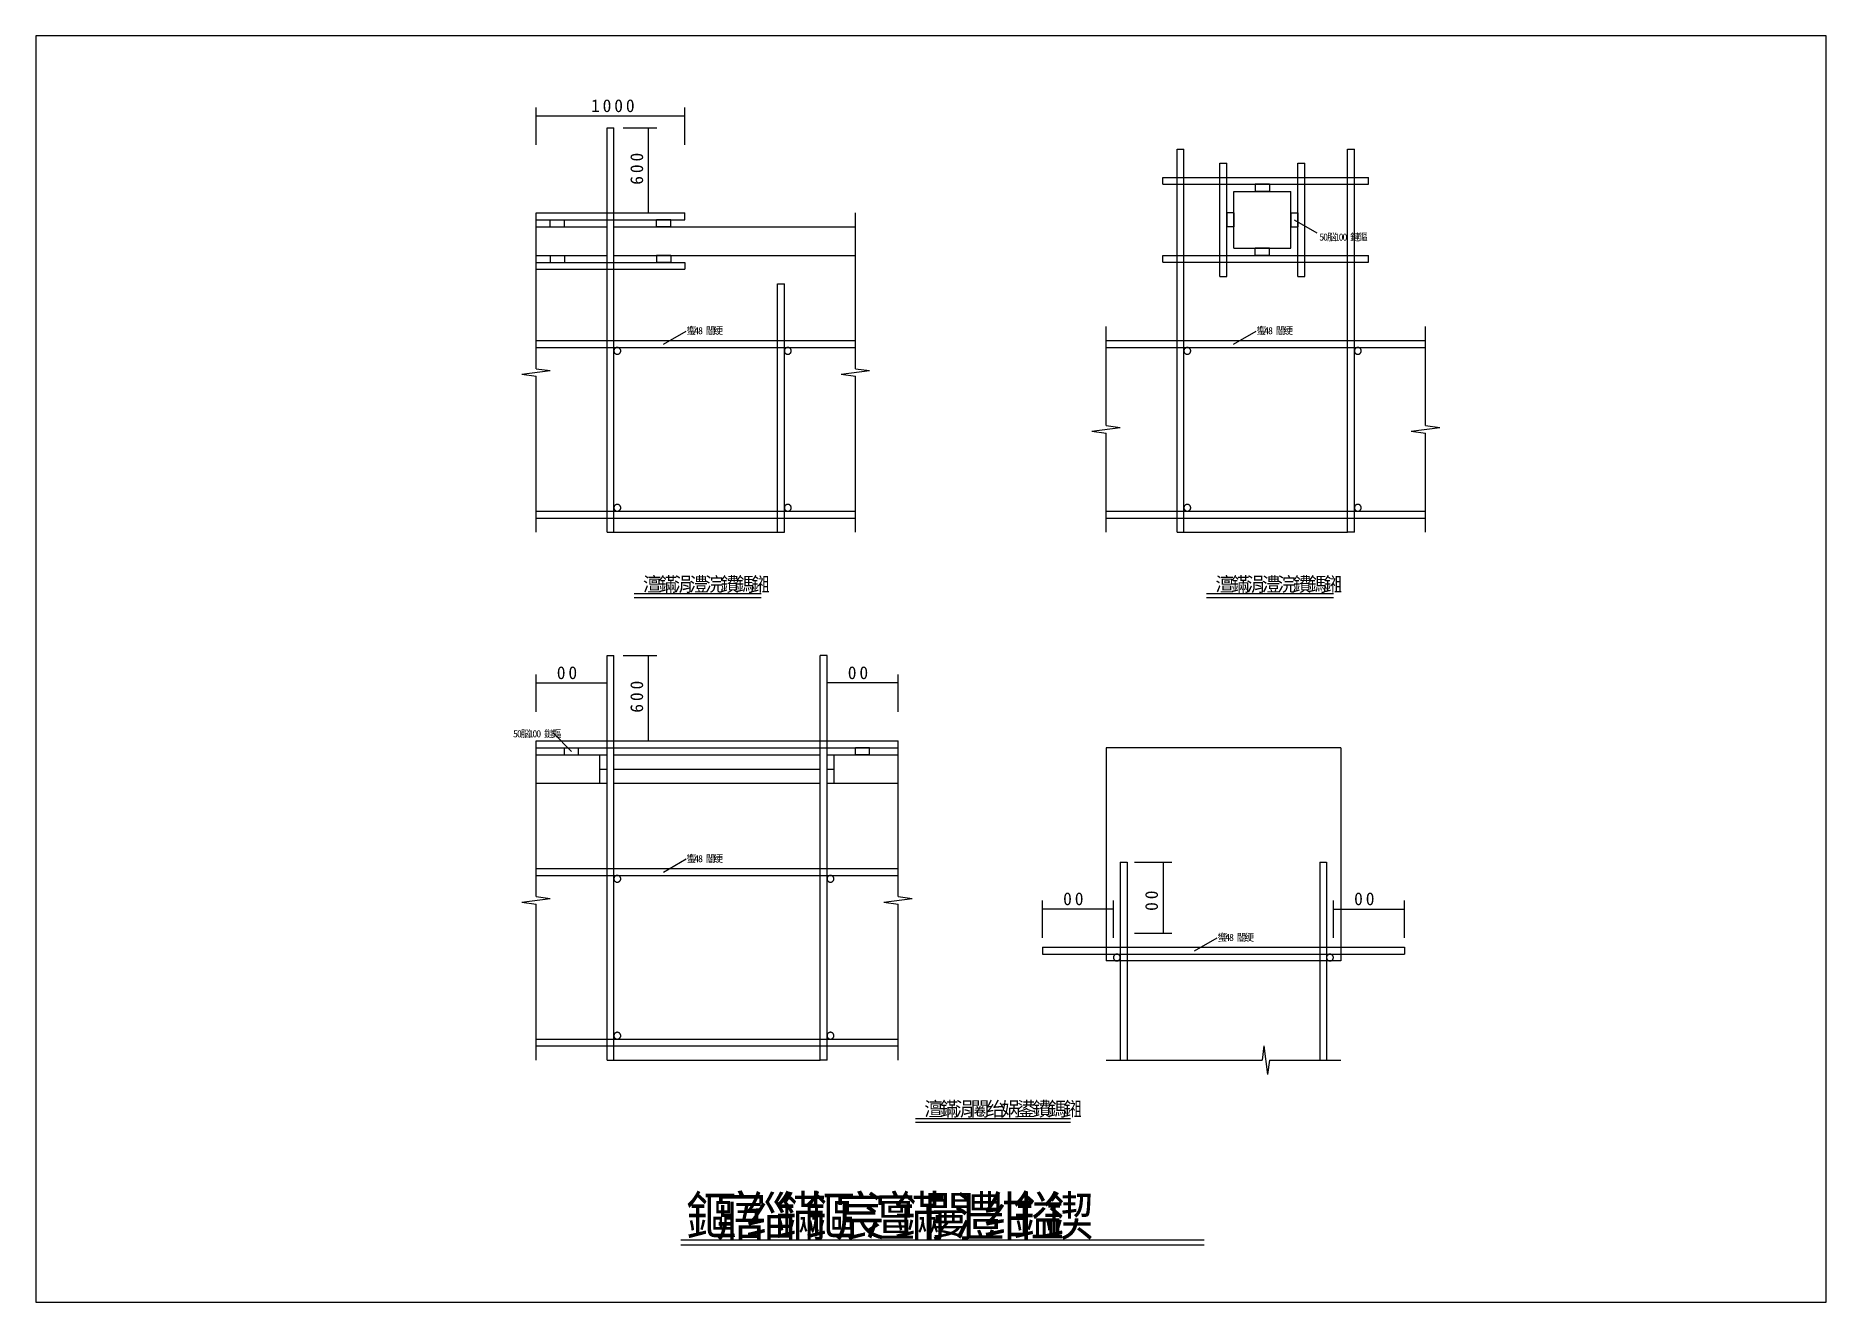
# Model space of a CAD drawing. Header units: metres. Extents: x 0 to 420, y 0 to 297.
import ezdxf

# ---------------------------------------------------------------- set-up
doc = ezdxf.new("R2010")
doc.units = ezdxf.units.M

msp = doc.modelspace()

# ---------------------------------------------------------------- linework, layer by layer
for p, q in [((420, 297), (0, 297)), ((0, 297), (0, 0)), ((420, 0), (420, 297)), ((117.34, 271.43), (117.34, 280.2)), ((117.34, 278.2), (152.28, 278.2)), ((152.28, 271.43), (152.28, 280.2)), ((134.01, 180.58), (134.01, 275.45)), ((134.01, 275.45), (135.61, 275.45)), ((135.61, 180.58), (135.61, 275.45)), ((137.82, 275.45), (145.71, 275.45)), ((143.71, 255.45), (143.71, 275.45)), ((267.73, 180.58), (267.73, 270.45)), ((267.73, 270.45), (269.33, 270.45)), ((269.33, 180.58), (269.33, 270.45)), ((307.73, 180.58), (307.73, 270.45)), ((307.73, 270.45), (309.33, 270.45)), ((309.33, 180.58), (309.33, 270.45)), ((277.79, 240.58), (277.79, 267.11)), ((277.79, 267.11), (279.39, 267.11)), ((279.39, 240.58), (279.39, 267.11)), ((296.06, 240.58), (296.06, 267.11)), ((296.06, 267.11), (297.66, 267.11)), ((297.66, 240.58), (297.66, 267.11)), ((264.39, 263.78), (312.66, 263.78)), ((264.39, 262.18), (264.39, 263.78)), ((264.39, 262.18), (312.66, 262.18)), ((281.06, 260.51), (294.39, 260.51)), ((281.06, 247.18), (281.06, 260.51)), ((289.39, 262.18), (286.06, 262.18)), ((286.06, 262.18), (286.06, 260.51)), ((289.39, 260.51), (286.06, 260.51)), ((289.39, 262.18), (289.39, 260.51)), ((294.39, 247.18), (294.39, 260.51)), ((312.66, 262.18), (312.66, 263.78)), ((117.34, 218.92), (117.34, 255.51)), ((117.34, 255.45), (152.28, 255.45)), ((117.34, 253.85), (152.28, 253.85)), ((117.34, 252.18), (134.01, 252.18)), ((120.68, 253.85), (124.01, 253.85)), ((120.68, 252.18), (120.68, 253.85)), ((120.68, 252.18), (124.01, 252.18)), ((124.01, 252.18), (124.01, 253.85)), ((135.61, 252.18), (192.28, 252.18)), ((137.82, 255.45), (145.71, 255.45)), ((148.94, 253.85), (145.61, 253.85)), ((145.61, 252.18), (145.61, 253.85)), ((148.94, 252.18), (145.61, 252.18)), ((148.94, 252.18), (148.94, 253.85)), ((152.28, 253.85), (152.28, 255.45)), ((192.28, 218.92), (192.28, 255.51)), ((279.39, 255.51), (279.39, 252.18)), ((281.06, 255.51), (279.39, 255.51)), ((281.06, 252.18), (279.39, 252.18)), ((281.06, 255.51), (281.06, 252.18)), ((294.39, 255.51), (294.39, 252.18)), ((294.39, 255.51), (296.06, 255.51)), ((294.39, 252.18), (296.06, 252.18)), ((295.23, 253.85), (300.53, 250.78)), ((296.06, 255.51), (296.06, 252.18)), ((117.34, 245.51), (134.01, 245.51)), ((117.34, 243.85), (152.28, 243.85)), ((120.68, 245.51), (124.01, 245.51)), ((120.68, 245.51), (120.68, 243.85)), ((120.68, 243.85), (124.01, 243.85)), ((124.01, 245.51), (124.01, 243.85)), ((135.61, 245.51), (192.28, 245.51)), ((148.94, 245.51), (145.61, 245.51)), ((145.61, 245.51), (145.61, 243.85)), ((148.94, 243.85), (145.61, 243.85)), ((148.94, 245.51), (148.94, 243.85)), ((152.28, 243.85), (152.28, 242.25)), ((264.39, 245.51), (312.66, 245.51)), ((264.39, 243.91), (264.39, 245.51)), ((264.39, 243.91), (312.66, 243.91)), ((281.06, 247.18), (294.39, 247.18)), ((286.06, 245.51), (286.06, 247.18)), ((289.39, 247.18), (286.06, 247.18)), ((289.39, 245.51), (286.06, 245.51)), ((289.39, 245.51), (289.39, 247.18)), ((312.66, 243.91), (312.66, 245.51)), ((117.34, 242.25), (152.28, 242.25)), ((277.79, 240.58), (279.39, 240.58)), ((296.06, 240.58), (297.66, 240.58)), ((174.01, 180.58), (174.01, 238.85)), ((174.01, 238.85), (175.61, 238.85)), ((175.61, 180.58), (175.61, 238.85)), ((147.28, 224.7), (152.58, 227.77)), ((251.06, 205.59), (251.06, 228.85)), ((280.99, 224.7), (286.3, 227.77)), ((325.99, 205.59), (325.99, 228.85)), ((117.34, 225.51), (192.28, 225.51)), ((117.34, 223.91), (192.28, 223.91)), ((251.06, 225.51), (325.99, 225.51)), ((251.06, 223.91), (325.99, 223.91)), ((114.01, 217.61), (120.68, 218.49)), ((117.34, 218.92), (120.68, 218.49)), ((188.94, 217.61), (195.61, 218.49)), ((192.28, 218.92), (195.61, 218.49)), ((114.01, 217.61), (117.34, 217.17)), ((117.34, 180.58), (117.34, 217.17)), ((188.94, 217.61), (192.28, 217.17)), ((192.28, 180.58), (192.28, 217.17)), ((247.73, 204.27), (254.39, 205.15)), ((247.73, 204.27), (251.06, 203.84)), ((251.06, 205.59), (254.39, 205.15)), ((251.06, 180.58), (251.06, 203.84)), ((322.66, 204.27), (329.33, 205.15)), ((322.66, 204.27), (325.99, 203.84)), ((325.99, 205.59), (329.33, 205.15)), ((325.99, 180.58), (325.99, 203.84)), ((117.34, 185.51), (192.28, 185.51)), ((251.06, 185.51), (325.99, 185.51)), ((117.34, 183.91), (192.28, 183.91)), ((251.06, 183.91), (325.99, 183.91)), ((134.01, 180.58), (135.61, 180.58)), ((135.61, 180.58), (174.01, 180.58)), ((174.01, 180.58), (175.61, 180.58)), ((267.73, 180.58), (269.33, 180.58)), ((269.33, 180.58), (307.73, 180.58)), ((309.33, 180.58), (307.73, 180.58)), ((140.34, 166.18), (170.13, 166.18)), ((170.13, 165.18), (140.34, 165.18)), ((274.63, 166.18), (304.41, 166.18)), ((304.41, 165.18), (274.63, 165.18)), ((134.01, 56.76), (134.01, 151.63)), ((134.01, 151.63), (135.61, 151.63)), ((135.61, 56.76), (135.61, 151.63)), ((137.82, 151.63), (145.71, 151.63)), ((143.71, 131.63), (143.71, 151.63)), ((184.01, 56.76), (184.01, 151.63)), ((185.61, 151.63), (184.01, 151.63)), ((185.61, 56.76), (185.61, 151.63)), ((117.34, 138.44), (117.34, 147.22)), ((134.01, 138.44), (134.01, 147.22)), ((185.61, 138.44), (185.61, 147.22)), ((202.28, 138.44), (202.28, 147.22)), ((117.34, 145.22), (134.01, 145.22)), ((202.28, 145.22), (185.61, 145.22)), ((117.34, 95.11), (117.34, 131.69)), ((117.34, 131.63), (202.28, 131.63)), ((125.68, 129.19), (121.35, 133.53)), ((137.82, 131.63), (145.71, 131.63)), ((202.28, 95.11), (202.28, 131.69)), ((117.34, 130.03), (202.28, 130.03)), ((117.34, 128.36), (132.34, 128.36)), ((124.01, 130.03), (127.34, 130.03)), ((124.01, 128.36), (124.01, 130.03)), ((124.01, 128.36), (127.34, 128.36)), ((127.34, 128.36), (127.34, 130.03)), ((132.34, 121.69), (132.34, 128.36)), ((132.34, 128.36), (134.01, 128.36)), ((135.61, 128.36), (184.01, 128.36)), ((185.61, 128.36), (187.28, 128.36)), ((187.28, 128.36), (202.28, 128.36)), ((187.28, 121.69), (187.28, 128.36)), ((195.61, 130.03), (192.28, 130.03)), ((192.28, 128.36), (192.28, 130.03)), ((195.61, 128.36), (192.28, 128.36)), ((195.61, 128.36), (195.61, 130.03)), ((306.13, 130.03), (251.06, 130.03)), ((251.06, 130.03), (251.06, 80.03)), ((306.13, 130.03), (306.13, 80.03)), ((132.34, 125.03), (134.01, 125.03)), ((135.61, 125.03), (184.01, 125.03)), ((185.61, 125.03), (187.28, 125.03)), ((117.34, 121.69), (132.34, 121.69)), ((132.34, 121.69), (134.01, 121.69)), ((135.61, 121.69), (184.01, 121.69)), ((185.61, 121.69), (187.28, 121.69)), ((187.28, 121.69), (202.28, 121.69)), ((117.34, 101.69), (202.28, 101.69)), ((147.28, 100.88), (152.58, 103.95)), ((254.39, 103.23), (254.39, 56.76)), ((254.39, 103.23), (255.99, 103.23)), ((255.99, 103.23), (255.99, 56.76)), ((257.71, 103.23), (266.48, 103.23)), ((264.48, 103.23), (264.48, 86.56)), ((301.19, 103.23), (301.19, 56.76)), ((301.19, 103.23), (302.79, 103.23)), ((302.79, 103.23), (302.79, 56.76)), ((117.34, 100.09), (202.28, 100.09)), ((114.01, 93.79), (120.68, 94.67)), ((114.01, 93.79), (117.34, 93.35)), ((117.34, 95.11), (120.68, 94.67)), ((117.34, 56.76), (117.34, 93.35)), ((198.94, 93.79), (205.61, 94.67)), ((198.94, 93.79), (202.28, 93.35)), ((202.28, 95.11), (205.61, 94.67)), ((202.28, 56.76), (202.28, 93.35)), ((236.13, 85.43), (236.13, 94.2)), ((252.79, 85.43), (252.79, 94.2)), ((304.39, 85.43), (304.39, 94.2)), ((321.06, 85.43), (321.06, 94.2)), ((252.79, 92.2), (236.13, 92.2)), ((304.39, 92.2), (321.06, 92.2)), ((257.71, 86.56), (266.48, 86.56)), ((271.84, 82.42), (277.15, 85.48)), ((236.13, 83.23), (321.06, 83.23)), ((236.13, 83.23), (236.13, 81.63)), ((236.13, 81.63), (321.06, 81.63)), ((306.13, 80.03), (251.06, 80.03)), ((321.06, 83.23), (321.06, 81.63)), ((117.34, 61.69), (202.28, 61.69)), ((117.34, 60.09), (202.28, 60.09)), ((288.09, 60.09), (287.65, 56.76)), ((288.09, 60.09), (288.97, 53.43)), ((134.01, 56.76), (135.61, 56.76)), ((135.61, 56.76), (184.01, 56.76)), ((185.61, 56.76), (184.01, 56.76)), ((251.06, 56.76), (287.65, 56.76)), ((289.41, 56.76), (288.97, 53.43)), ((289.41, 56.76), (306.13, 56.76)), ((206.33, 43.11), (242.72, 43.11)), ((242.72, 42.11), (206.33, 42.11)), ((151.32, 14.65), (274.1, 14.65)), ((151.32, 13.45), (274.1, 13.45)), ((0, 0), (420, 0))]:
    msp.add_line(p, q)
for points in [[(137.21, 223.11), (137.21, 223.19), (137.2, 223.27), (137.18, 223.35), (137.15, 223.42), (137.12, 223.49), (137.08, 223.56), (137.03, 223.62), (136.98, 223.68), (136.92, 223.73), (136.86, 223.78), (136.79, 223.82), (136.72, 223.85), (136.64, 223.88), (136.57, 223.9), (136.49, 223.91), (136.41, 223.91), (136.33, 223.91), (136.26, 223.9), (136.18, 223.88), (136.11, 223.85), (136.03, 223.82), (135.97, 223.78), (135.9, 223.73), (135.85, 223.68), (135.79, 223.62), (135.75, 223.56), (135.71, 223.49), (135.67, 223.42), (135.65, 223.35), (135.63, 223.27), (135.62, 223.19), (135.61, 223.11), (135.62, 223.04), (135.63, 222.96), (135.65, 222.88), (135.67, 222.81), (135.71, 222.74), (135.75, 222.67), (135.79, 222.61), (135.85, 222.55), (135.9, 222.5), (135.97, 222.45), (136.03, 222.41), (136.11, 222.37), (136.18, 222.35), (136.26, 222.33), (136.33, 222.32), (136.41, 222.31), (136.49, 222.32), (136.57, 222.33), (136.64, 222.35), (136.72, 222.37), (136.79, 222.41), (136.86, 222.45), (136.92, 222.5), (136.98, 222.55), (137.03, 222.61), (137.08, 222.67), (137.12, 222.74), (137.15, 222.81), (137.18, 222.88), (137.2, 222.96), (137.21, 223.04), (137.21, 223.11)], [(177.21, 223.11), (177.21, 223.19), (177.2, 223.27), (177.18, 223.35), (177.15, 223.42), (177.12, 223.49), (177.08, 223.56), (177.03, 223.62), (176.98, 223.68), (176.92, 223.73), (176.86, 223.78), (176.79, 223.82), (176.72, 223.85), (176.64, 223.88), (176.57, 223.9), (176.49, 223.91), (176.41, 223.91), (176.33, 223.91), (176.26, 223.9), (176.18, 223.88), (176.11, 223.85), (176.03, 223.82), (175.97, 223.78), (175.9, 223.73), (175.85, 223.68), (175.79, 223.62), (175.75, 223.56), (175.71, 223.49), (175.67, 223.42), (175.65, 223.35), (175.63, 223.27), (175.62, 223.19), (175.61, 223.11), (175.62, 223.04), (175.63, 222.96), (175.65, 222.88), (175.67, 222.81), (175.71, 222.74), (175.75, 222.67), (175.79, 222.61), (175.85, 222.55), (175.9, 222.5), (175.97, 222.45), (176.03, 222.41), (176.11, 222.37), (176.18, 222.35), (176.26, 222.33), (176.33, 222.32), (176.41, 222.31), (176.49, 222.32), (176.57, 222.33), (176.64, 222.35), (176.72, 222.37), (176.79, 222.41), (176.86, 222.45), (176.92, 222.5), (176.98, 222.55), (177.03, 222.61), (177.08, 222.67), (177.12, 222.74), (177.15, 222.81), (177.18, 222.88), (177.2, 222.96), (177.21, 223.04), (177.21, 223.11)], [(270.93, 223.11), (270.92, 223.19), (270.91, 223.27), (270.89, 223.35), (270.87, 223.42), (270.83, 223.49), (270.79, 223.56), (270.75, 223.62), (270.69, 223.68), (270.64, 223.73), (270.57, 223.78), (270.5, 223.82), (270.43, 223.85), (270.36, 223.88), (270.28, 223.9), (270.21, 223.91), (270.13, 223.91), (270.05, 223.91), (269.97, 223.9), (269.9, 223.88), (269.82, 223.85), (269.75, 223.82), (269.68, 223.78), (269.62, 223.73), (269.56, 223.68), (269.51, 223.62), (269.46, 223.56), (269.42, 223.49), (269.39, 223.42), (269.36, 223.35), (269.34, 223.27), (269.33, 223.19), (269.33, 223.11), (269.33, 223.04), (269.34, 222.96), (269.36, 222.88), (269.39, 222.81), (269.42, 222.74), (269.46, 222.67), (269.51, 222.61), (269.56, 222.55), (269.62, 222.5), (269.68, 222.45), (269.75, 222.41), (269.82, 222.37), (269.9, 222.35), (269.97, 222.33), (270.05, 222.32), (270.13, 222.31), (270.21, 222.32), (270.28, 222.33), (270.36, 222.35), (270.43, 222.37), (270.5, 222.41), (270.57, 222.45), (270.64, 222.5), (270.69, 222.55), (270.75, 222.61), (270.79, 222.67), (270.83, 222.74), (270.87, 222.81), (270.89, 222.88), (270.91, 222.96), (270.92, 223.04), (270.93, 223.11)], [(310.93, 223.11), (310.92, 223.19), (310.91, 223.27), (310.89, 223.35), (310.87, 223.42), (310.83, 223.49), (310.79, 223.56), (310.75, 223.62), (310.69, 223.68), (310.64, 223.73), (310.57, 223.78), (310.5, 223.82), (310.43, 223.85), (310.36, 223.88), (310.28, 223.9), (310.21, 223.91), (310.13, 223.91), (310.05, 223.91), (309.97, 223.9), (309.9, 223.88), (309.82, 223.85), (309.75, 223.82), (309.68, 223.78), (309.62, 223.73), (309.56, 223.68), (309.51, 223.62), (309.46, 223.56), (309.42, 223.49), (309.39, 223.42), (309.36, 223.35), (309.34, 223.27), (309.33, 223.19), (309.33, 223.11), (309.33, 223.04), (309.34, 222.96), (309.36, 222.88), (309.39, 222.81), (309.42, 222.74), (309.46, 222.67), (309.51, 222.61), (309.56, 222.55), (309.62, 222.5), (309.68, 222.45), (309.75, 222.41), (309.82, 222.37), (309.9, 222.35), (309.97, 222.33), (310.05, 222.32), (310.13, 222.31), (310.21, 222.32), (310.28, 222.33), (310.36, 222.35), (310.43, 222.37), (310.5, 222.41), (310.57, 222.45), (310.64, 222.5), (310.69, 222.55), (310.75, 222.61), (310.79, 222.67), (310.83, 222.74), (310.87, 222.81), (310.89, 222.88), (310.91, 222.96), (310.92, 223.04), (310.93, 223.11)], [(137.21, 186.31), (137.21, 186.39), (137.2, 186.47), (137.18, 186.55), (137.15, 186.62), (137.12, 186.69), (137.08, 186.76), (137.03, 186.82), (136.98, 186.88), (136.92, 186.93), (136.86, 186.98), (136.79, 187.02), (136.72, 187.05), (136.64, 187.08), (136.57, 187.1), (136.49, 187.11), (136.41, 187.11), (136.33, 187.11), (136.26, 187.1), (136.18, 187.08), (136.11, 187.05), (136.03, 187.02), (135.97, 186.98), (135.9, 186.93), (135.85, 186.88), (135.79, 186.82), (135.75, 186.76), (135.71, 186.69), (135.67, 186.62), (135.65, 186.55), (135.63, 186.47), (135.62, 186.39), (135.61, 186.31), (135.62, 186.24), (135.63, 186.16), (135.65, 186.08), (135.67, 186.01), (135.71, 185.94), (135.75, 185.87), (135.79, 185.81), (135.85, 185.75), (135.9, 185.7), (135.97, 185.65), (136.03, 185.61), (136.11, 185.57), (136.18, 185.55), (136.26, 185.53), (136.33, 185.52), (136.41, 185.51), (136.49, 185.52), (136.57, 185.53), (136.64, 185.55), (136.72, 185.57), (136.79, 185.61), (136.86, 185.65), (136.92, 185.7), (136.98, 185.75), (137.03, 185.81), (137.08, 185.87), (137.12, 185.94), (137.15, 186.01), (137.18, 186.08), (137.2, 186.16), (137.21, 186.24), (137.21, 186.31)], [(177.21, 186.31), (177.21, 186.39), (177.2, 186.47), (177.18, 186.55), (177.15, 186.62), (177.12, 186.69), (177.08, 186.76), (177.03, 186.82), (176.98, 186.88), (176.92, 186.93), (176.86, 186.98), (176.79, 187.02), (176.72, 187.05), (176.64, 187.08), (176.57, 187.1), (176.49, 187.11), (176.41, 187.11), (176.33, 187.11), (176.26, 187.1), (176.18, 187.08), (176.11, 187.05), (176.03, 187.02), (175.97, 186.98), (175.9, 186.93), (175.85, 186.88), (175.79, 186.82), (175.75, 186.76), (175.71, 186.69), (175.67, 186.62), (175.65, 186.55), (175.63, 186.47), (175.62, 186.39), (175.61, 186.31), (175.62, 186.24), (175.63, 186.16), (175.65, 186.08), (175.67, 186.01), (175.71, 185.94), (175.75, 185.87), (175.79, 185.81), (175.85, 185.75), (175.9, 185.7), (175.97, 185.65), (176.03, 185.61), (176.11, 185.57), (176.18, 185.55), (176.26, 185.53), (176.33, 185.52), (176.41, 185.51), (176.49, 185.52), (176.57, 185.53), (176.64, 185.55), (176.72, 185.57), (176.79, 185.61), (176.86, 185.65), (176.92, 185.7), (176.98, 185.75), (177.03, 185.81), (177.08, 185.87), (177.12, 185.94), (177.15, 186.01), (177.18, 186.08), (177.2, 186.16), (177.21, 186.24), (177.21, 186.31)], [(270.93, 186.31), (270.92, 186.39), (270.91, 186.47), (270.89, 186.55), (270.87, 186.62), (270.83, 186.69), (270.79, 186.76), (270.75, 186.82), (270.69, 186.88), (270.64, 186.93), (270.57, 186.98), (270.5, 187.02), (270.43, 187.05), (270.36, 187.08), (270.28, 187.1), (270.21, 187.11), (270.13, 187.11), (270.05, 187.11), (269.97, 187.1), (269.9, 187.08), (269.82, 187.05), (269.75, 187.02), (269.68, 186.98), (269.62, 186.93), (269.56, 186.88), (269.51, 186.82), (269.46, 186.76), (269.42, 186.69), (269.39, 186.62), (269.36, 186.55), (269.34, 186.47), (269.33, 186.39), (269.33, 186.31), (269.33, 186.24), (269.34, 186.16), (269.36, 186.08), (269.39, 186.01), (269.42, 185.94), (269.46, 185.87), (269.51, 185.81), (269.56, 185.75), (269.62, 185.7), (269.68, 185.65), (269.75, 185.61), (269.82, 185.57), (269.9, 185.55), (269.97, 185.53), (270.05, 185.52), (270.13, 185.51), (270.21, 185.52), (270.28, 185.53), (270.36, 185.55), (270.43, 185.57), (270.5, 185.61), (270.57, 185.65), (270.64, 185.7), (270.69, 185.75), (270.75, 185.81), (270.79, 185.87), (270.83, 185.94), (270.87, 186.01), (270.89, 186.08), (270.91, 186.16), (270.92, 186.24), (270.93, 186.31)], [(310.93, 186.31), (310.92, 186.39), (310.91, 186.47), (310.89, 186.55), (310.87, 186.62), (310.83, 186.69), (310.79, 186.76), (310.75, 186.82), (310.69, 186.88), (310.64, 186.93), (310.57, 186.98), (310.5, 187.02), (310.43, 187.05), (310.36, 187.08), (310.28, 187.1), (310.21, 187.11), (310.13, 187.11), (310.05, 187.11), (309.97, 187.1), (309.9, 187.08), (309.82, 187.05), (309.75, 187.02), (309.68, 186.98), (309.62, 186.93), (309.56, 186.88), (309.51, 186.82), (309.46, 186.76), (309.42, 186.69), (309.39, 186.62), (309.36, 186.55), (309.34, 186.47), (309.33, 186.39), (309.33, 186.31), (309.33, 186.24), (309.34, 186.16), (309.36, 186.08), (309.39, 186.01), (309.42, 185.94), (309.46, 185.87), (309.51, 185.81), (309.56, 185.75), (309.62, 185.7), (309.68, 185.65), (309.75, 185.61), (309.82, 185.57), (309.9, 185.55), (309.97, 185.53), (310.05, 185.52), (310.13, 185.51), (310.21, 185.52), (310.28, 185.53), (310.36, 185.55), (310.43, 185.57), (310.5, 185.61), (310.57, 185.65), (310.64, 185.7), (310.69, 185.75), (310.75, 185.81), (310.79, 185.87), (310.83, 185.94), (310.87, 186.01), (310.89, 186.08), (310.91, 186.16), (310.92, 186.24), (310.93, 186.31)], [(137.21, 99.29), (137.21, 99.37), (137.2, 99.45), (137.18, 99.53), (137.15, 99.6), (137.12, 99.67), (137.08, 99.74), (137.03, 99.8), (136.98, 99.86), (136.92, 99.91), (136.86, 99.96), (136.79, 100), (136.72, 100.03), (136.64, 100.06), (136.57, 100.08), (136.49, 100.09), (136.41, 100.09), (136.33, 100.09), (136.26, 100.08), (136.18, 100.06), (136.11, 100.03), (136.03, 100), (135.97, 99.96), (135.9, 99.91), (135.85, 99.86), (135.79, 99.8), (135.75, 99.74), (135.71, 99.67), (135.67, 99.6), (135.65, 99.53), (135.63, 99.45), (135.62, 99.37), (135.61, 99.29), (135.62, 99.22), (135.63, 99.14), (135.65, 99.06), (135.67, 98.99), (135.71, 98.92), (135.75, 98.85), (135.79, 98.79), (135.85, 98.73), (135.9, 98.68), (135.97, 98.63), (136.03, 98.59), (136.11, 98.56), (136.18, 98.53), (136.26, 98.51), (136.33, 98.5), (136.41, 98.49), (136.49, 98.5), (136.57, 98.51), (136.64, 98.53), (136.72, 98.56), (136.79, 98.59), (136.86, 98.63), (136.92, 98.68), (136.98, 98.73), (137.03, 98.79), (137.08, 98.85), (137.12, 98.92), (137.15, 98.99), (137.18, 99.06), (137.2, 99.14), (137.21, 99.22), (137.21, 99.29)], [(187.21, 99.29), (187.21, 99.37), (187.2, 99.45), (187.18, 99.53), (187.15, 99.6), (187.12, 99.67), (187.08, 99.74), (187.03, 99.8), (186.98, 99.86), (186.92, 99.91), (186.86, 99.96), (186.79, 100), (186.72, 100.03), (186.64, 100.06), (186.57, 100.08), (186.49, 100.09), (186.41, 100.09), (186.33, 100.09), (186.26, 100.08), (186.18, 100.06), (186.11, 100.03), (186.03, 100), (185.97, 99.96), (185.9, 99.91), (185.85, 99.86), (185.79, 99.8), (185.75, 99.74), (185.71, 99.67), (185.67, 99.6), (185.65, 99.53), (185.63, 99.45), (185.62, 99.37), (185.61, 99.29), (185.62, 99.22), (185.63, 99.14), (185.65, 99.06), (185.67, 98.99), (185.71, 98.92), (185.75, 98.85), (185.79, 98.79), (185.85, 98.73), (185.9, 98.68), (185.97, 98.63), (186.03, 98.59), (186.11, 98.56), (186.18, 98.53), (186.26, 98.51), (186.33, 98.5), (186.41, 98.49), (186.49, 98.5), (186.57, 98.51), (186.64, 98.53), (186.72, 98.56), (186.79, 98.59), (186.86, 98.63), (186.92, 98.68), (186.98, 98.73), (187.03, 98.79), (187.08, 98.85), (187.12, 98.92), (187.15, 98.99), (187.18, 99.06), (187.2, 99.14), (187.21, 99.22), (187.21, 99.29)], [(254.39, 80.83), (254.39, 80.91), (254.38, 80.98), (254.36, 81.06), (254.33, 81.13), (254.3, 81.2), (254.26, 81.27), (254.21, 81.34), (254.16, 81.39), (254.1, 81.45), (254.04, 81.49), (253.97, 81.53), (253.9, 81.57), (253.83, 81.59), (253.75, 81.61), (253.67, 81.62), (253.59, 81.63), (253.52, 81.62), (253.44, 81.61), (253.36, 81.59), (253.29, 81.57), (253.22, 81.53), (253.15, 81.49), (253.09, 81.45), (253.03, 81.39), (252.98, 81.34), (252.93, 81.27), (252.89, 81.2), (252.86, 81.13), (252.83, 81.06), (252.81, 80.98), (252.8, 80.91), (252.79, 80.83), (252.8, 80.75), (252.81, 80.67), (252.83, 80.6), (252.86, 80.52), (252.89, 80.45), (252.93, 80.38), (252.98, 80.32), (253.03, 80.26), (253.09, 80.21), (253.15, 80.16), (253.22, 80.12), (253.29, 80.09), (253.36, 80.06), (253.44, 80.04), (253.52, 80.03), (253.59, 80.03), (253.67, 80.03), (253.75, 80.04), (253.83, 80.06), (253.9, 80.09), (253.97, 80.12), (254.04, 80.16), (254.1, 80.21), (254.16, 80.26), (254.21, 80.32), (254.26, 80.38), (254.3, 80.45), (254.33, 80.52), (254.36, 80.6), (254.38, 80.67), (254.39, 80.75), (254.39, 80.83)], [(304.39, 80.83), (304.39, 80.91), (304.38, 80.98), (304.36, 81.06), (304.33, 81.13), (304.3, 81.2), (304.26, 81.27), (304.21, 81.34), (304.16, 81.39), (304.1, 81.45), (304.04, 81.49), (303.97, 81.53), (303.9, 81.57), (303.83, 81.59), (303.75, 81.61), (303.67, 81.62), (303.59, 81.63), (303.52, 81.62), (303.44, 81.61), (303.36, 81.59), (303.29, 81.57), (303.22, 81.53), (303.15, 81.49), (303.09, 81.45), (303.03, 81.39), (302.98, 81.34), (302.93, 81.27), (302.89, 81.2), (302.86, 81.13), (302.83, 81.06), (302.81, 80.98), (302.8, 80.91), (302.79, 80.83), (302.8, 80.75), (302.81, 80.67), (302.83, 80.6), (302.86, 80.52), (302.89, 80.45), (302.93, 80.38), (302.98, 80.32), (303.03, 80.26), (303.09, 80.21), (303.15, 80.16), (303.22, 80.12), (303.29, 80.09), (303.36, 80.06), (303.44, 80.04), (303.52, 80.03), (303.59, 80.03), (303.67, 80.03), (303.75, 80.04), (303.83, 80.06), (303.9, 80.09), (303.97, 80.12), (304.04, 80.16), (304.1, 80.21), (304.16, 80.26), (304.21, 80.32), (304.26, 80.38), (304.3, 80.45), (304.33, 80.52), (304.36, 80.6), (304.38, 80.67), (304.39, 80.75), (304.39, 80.83)], [(137.21, 62.49), (137.21, 62.57), (137.2, 62.65), (137.18, 62.73), (137.15, 62.8), (137.12, 62.87), (137.08, 62.94), (137.03, 63), (136.98, 63.06), (136.92, 63.11), (136.86, 63.16), (136.79, 63.2), (136.72, 63.23), (136.64, 63.26), (136.57, 63.28), (136.49, 63.29), (136.41, 63.29), (136.33, 63.29), (136.26, 63.28), (136.18, 63.26), (136.11, 63.23), (136.03, 63.2), (135.97, 63.16), (135.9, 63.11), (135.85, 63.06), (135.79, 63), (135.75, 62.94), (135.71, 62.87), (135.67, 62.8), (135.65, 62.73), (135.63, 62.65), (135.62, 62.57), (135.61, 62.49), (135.62, 62.42), (135.63, 62.34), (135.65, 62.26), (135.67, 62.19), (135.71, 62.12), (135.75, 62.05), (135.79, 61.99), (135.85, 61.93), (135.9, 61.88), (135.97, 61.83), (136.03, 61.79), (136.11, 61.76), (136.18, 61.73), (136.26, 61.71), (136.33, 61.7), (136.41, 61.69), (136.49, 61.7), (136.57, 61.71), (136.64, 61.73), (136.72, 61.76), (136.79, 61.79), (136.86, 61.83), (136.92, 61.88), (136.98, 61.93), (137.03, 61.99), (137.08, 62.05), (137.12, 62.12), (137.15, 62.19), (137.18, 62.26), (137.2, 62.34), (137.21, 62.42), (137.21, 62.49)], [(187.21, 62.49), (187.21, 62.57), (187.2, 62.65), (187.18, 62.73), (187.15, 62.8), (187.12, 62.87), (187.08, 62.94), (187.03, 63), (186.98, 63.06), (186.92, 63.11), (186.86, 63.16), (186.79, 63.2), (186.72, 63.23), (186.64, 63.26), (186.57, 63.28), (186.49, 63.29), (186.41, 63.29), (186.33, 63.29), (186.26, 63.28), (186.18, 63.26), (186.11, 63.23), (186.03, 63.2), (185.97, 63.16), (185.9, 63.11), (185.85, 63.06), (185.79, 63), (185.75, 62.94), (185.71, 62.87), (185.67, 62.8), (185.65, 62.73), (185.63, 62.65), (185.62, 62.57), (185.61, 62.49), (185.62, 62.42), (185.63, 62.34), (185.65, 62.26), (185.67, 62.19), (185.71, 62.12), (185.75, 62.05), (185.79, 61.99), (185.85, 61.93), (185.9, 61.88), (185.97, 61.83), (186.03, 61.79), (186.11, 61.76), (186.18, 61.73), (186.26, 61.71), (186.33, 61.7), (186.41, 61.69), (186.49, 61.7), (186.57, 61.71), (186.64, 61.73), (186.72, 61.76), (186.79, 61.79), (186.86, 61.83), (186.92, 61.88), (186.98, 61.93), (187.03, 61.99), (187.08, 62.05), (187.12, 62.12), (187.15, 62.19), (187.18, 62.26), (187.2, 62.34), (187.21, 62.42), (187.21, 62.49)]]:
    msp.add_lwpolyline(points)

# ---------------------------------------------------------------- texts
for s, height, p in [('1', 3, (130.25, 279.11)), ('0', 3, (132.97, 279.11)), ('0', 3, (135.7, 279.11)), ('0', 3, (138.43, 279.11)), ('5', 1.67, (301.1, 248.97)), ('0', 1.67, (302, 248.97)), ('脳', 1.67, (302.91, 248.97)), ('1', 1.67, (304.72, 248.97)), ('0', 1.67, (305.63, 248.97)), ('0', 1.67, (306.53, 248.97)), ('鏈', 1.67, (308.34, 248.97)), ('鏂', 1.67, (310.16, 248.97)), ('蠁', 1.67, (152.65, 227.01)), ('4', 1.67, (154.46, 227.01)), ('8', 1.67, (155.37, 227.01)), ('閽', 1.67, (157.18, 227.01)), ('绠', 1.67, (158.99, 227.01)), ('蠁', 1.67, (286.37, 227.01)), ('4', 1.67, (288.18, 227.01)), ('8', 1.67, (289.08, 227.01)), ('閽', 1.67, (290.89, 227.01)), ('绠', 1.67, (292.71, 227.01)), ('澶', 3.33, (142.46, 166.72)), ('鏋', 3.33, (146.09, 166.72)), ('涓', 3.33, (149.71, 166.72)), ('澧', 3.33, (153.33, 166.72)), ('浣', 3.33, (156.95, 166.72)), ('鐨', 3.33, (160.58, 166.72)), ('鎷', 3.33, (164.2, 166.72)), ('鎺', 3.33, (167.82, 166.72)), ('澶', 3.33, (276.75, 166.72)), ('鏋', 3.33, (280.37, 166.72)), ('涓', 3.33, (283.99, 166.72)), ('澧', 3.33, (287.61, 166.72)), ('浣', 3.33, (291.24, 166.72)), ('鐨', 3.33, (294.86, 166.72)), ('鎷', 3.33, (298.48, 166.72)), ('鎺', 3.33, (302.11, 166.72)), ('0', 3, (122.22, 146.13)), ('0', 3, (124.94, 146.13)), ('0', 3, (190.48, 146.13)), ('0', 3, (193.21, 146.13)), ('鏈', 1.67, (119.22, 132.48)), ('鏂', 1.67, (121.03, 132.48)), ('5', 1.67, (111.97, 132.48)), ('0', 1.67, (112.88, 132.48)), ('脳', 1.67, (113.78, 132.48)), ('1', 1.67, (115.59, 132.48)), ('0', 1.67, (116.5, 132.48)), ('0', 1.67, (117.41, 132.48)), ('蠁', 1.67, (152.65, 103.19)), ('绠', 1.67, (158.99, 103.19)), ('4', 1.67, (154.46, 103.19)), ('8', 1.67, (155.37, 103.19)), ('閽', 1.67, (157.18, 103.19)), ('0', 3, (241, 93.11)), ('0', 3, (243.73, 93.11)), ('0', 3, (309.26, 93.11)), ('0', 3, (311.99, 93.11)), ('蠁', 1.67, (277.21, 84.72)), ('4', 1.67, (279.03, 84.72)), ('8', 1.67, (279.93, 84.72)), ('閽', 1.67, (281.74, 84.72)), ('绠', 1.67, (283.55, 84.72)), ('澶', 3.33, (208.45, 43.66)), ('鏋', 3.33, (212.07, 43.66)), ('涓', 3.33, (215.69, 43.66)), ('闂', 3.33, (219.32, 43.66)), ('绐', 3.33, (222.94, 43.66)), ('娲', 3.33, (226.56, 43.66)), ('鍙', 3.33, (230.18, 43.66)), ('鐨', 3.33, (233.81, 43.66)), ('鎷', 3.33, (237.43, 43.66)), ('鎺', 3.33, (241.05, 43.66)), ('鏂', 9.17, (152.55, 15.6)), ('寤', 9.17, (159.53, 15.6)), ('缁', 9.17, (166.5, 15.6)), ('鏋', 9.17, (173.47, 15.6)), ('鏂', 9.17, (180.45, 15.6)), ('宸', 9.17, (187.42, 15.6)), ('澶', 9.17, (194.4, 15.6)), ('鏋', 9.17, (201.37, 15.6)), ('闄', 9.17, (208.35, 15.6)), ('澧', 9.17, (215.32, 15.6)), ('绀', 9.17, (222.3, 15.6)), ('鎰', 9.17, (229.27, 15.6)), ('鍥', 9.17, (236.25, 15.6))]:
    msp.add_text(s, height=height).set_placement(p)
for s, p in [('0', (142.46, 267.53)), ('0', (142.46, 264.8)), ('6', (142.46, 262.07)), ('0', (142.46, 143.71)), ('0', (142.46, 140.98)), ('6', (142.46, 138.25)), ('0', (263.23, 94.5)), ('0', (263.23, 91.77))]:
    msp.add_text(s, height=3, rotation=90).set_placement(p)

doc.saveas('drawing.dxf')
